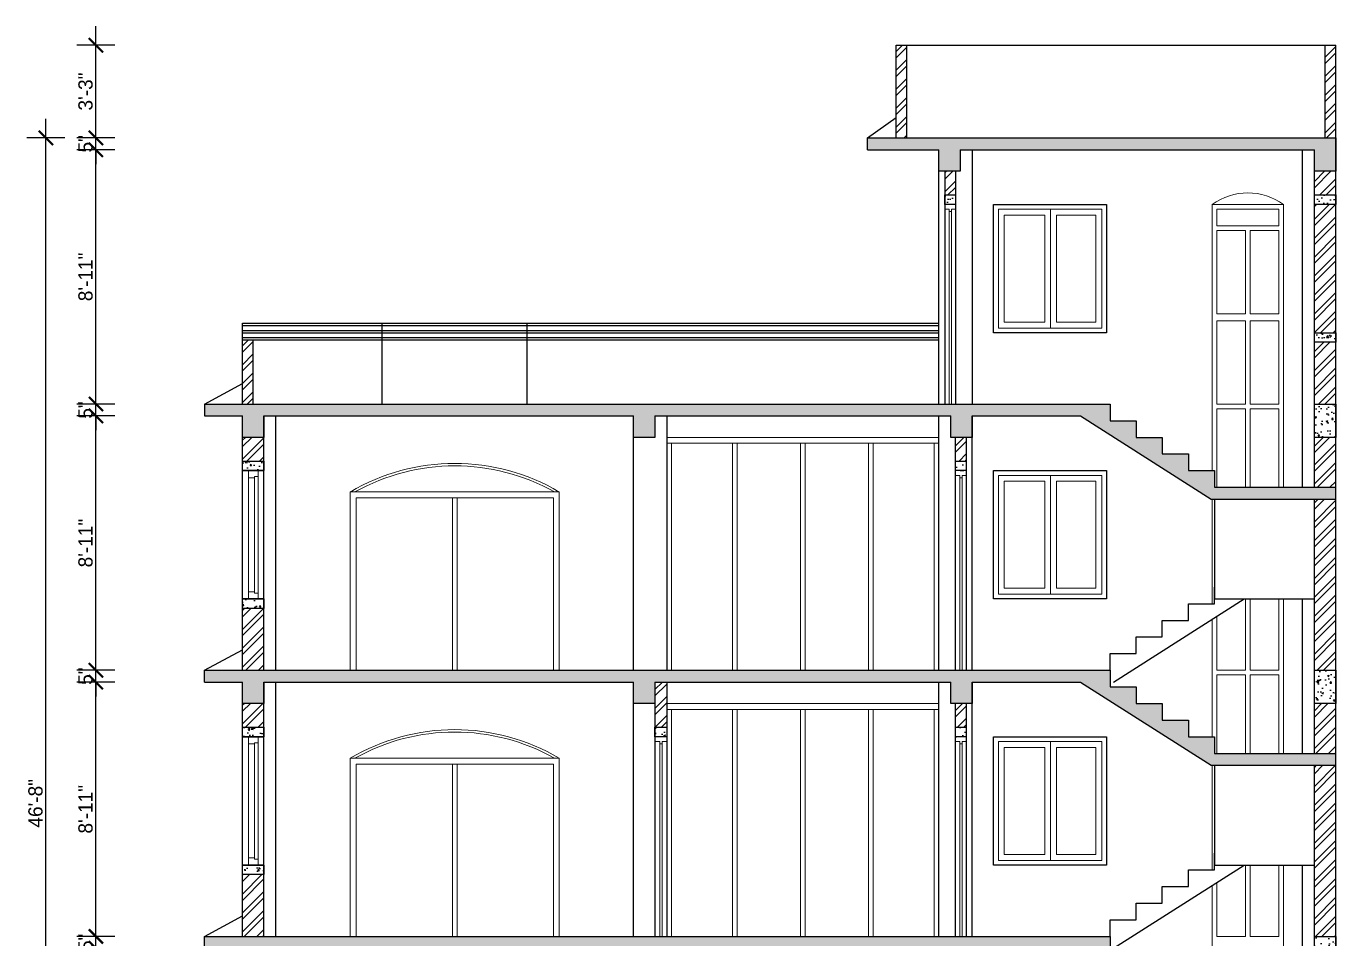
# Model space of a CAD drawing. Header units: inches. Extents: x 1397 to 20304, y -27267 to -746.
# Drawn here: x 5452 to 6003, y -23749 to -23365 of the extents above; entities that cross this region are included whole.
import ezdxf

# ---------------------------------------------------------------- set-up
doc = ezdxf.new("R2010")
doc.units = ezdxf.units.IN
doc.header["$LTSCALE"] = 17
doc.header["$MEASUREMENT"] = 0
for name, color, linetype, lineweight in [('25 BOT BAR', 12, 'Continuous', 25), ('ELEVATION', 7, 'Continuous', 25), ('furnitures', 45, 'Continuous', 9), ('OUTLINE', 1, 'Continuous', 25), ('WINDOW FRAME', 161, 'Continuous', 20), ('WINDOW FRAME PLAN', 162, 'Continuous', 18)]:
    doc.layers.add(name, color=color, linetype=linetype, lineweight=lineweight)
doc.styles.add('ARCHITECTURE', font='stylu.ttf')
doc.dimstyles.new('8 SCALE', dxfattribs={"dimscale": 0, "dimtxt": 6, "dimasz": 6, "dimexe": 8, "dimexo": 8, "dimgap": 1.25, "dimtad": 1, "dimdec": 0, "dimzin": 3, "dimdsep": 46, "dimlunit": 4, "dimtxsty": 'ARCHITECTURE', "dimblk": 'ARCHTICK', "dimcen": 8, "dimdle": 8, "dimclrd": 5, "dimclre": 5, "dimclrt": 7, "dimadec": 0, "dimazin": 0, "dimtfac": 0.75, "dimtdec": 0, "dimtix": 1, "dimtmove": 2, "dimatfit": 3, "dimldrblk": 'ARCHTICK', "dimfxl": 8, "dimfxlon": 1, "dimtolj": 1, "dimtzin": 0, "dimlwd": -1, "dimlwe": -1, "dimarcsym": 0})
pattern_1 = [(50, (-14453.672, -2544.322), (7.1726018, -0.6275213), [0.75, -8.25]), (355, (-14453.672, -2544.322), (-1.3875133, 7.5219213), [0.6, -6.6]), (100.451444, (-14453.074, -2544.374), (5.7850885, 6.8943999), [0.637402, -7.0114211]), (46.1842, (-14453.672, -2542.322), (10.6724133, -1.6551928), [1.125, -12.375]), (96.635635, (-14452.782, -2542.46), (9.3466195, 9.741186), [0.9561034, -10.5171376]), (351.184164, (-14453.672, -2542.322), (9.3466195, 9.741186), [0.9, -9.9]), (21, (-14452.672, -2542.822), (5.9690705, -4.0261889), [0.75, -8.25]), (326, (-14452.672, -2542.822), (2.4331533, 7.2515005), [0.6, -6.6]), (71.451445, (-14452.174, -2543.1576), (8.4022238, 3.2253115), [0.6374019, -7.0114211]), (37.5, (-14453.6717, -2544.322), (0.12159855, 3.32893854), [0, -6.52, 0, -6.7, 0, -6.625]), (7.5, (-14453.6717, -2544.322), (2.63069537, 3.9441171), [0, -3.82, 0, -6.37, 0, -2.525]), (327.5, (-14455.9017, -2544.322), (5.33822436, -0.22554872), [0, -2.5, 0, -7.8, 0, -10.35]), (317.5, (-14456.9017, -2544.322), (5.8318617, 1.0010498), [0, -3.25, 0, -5.18, 0, -7.35])]
pattern_2 = [(45, (-14453.672, -2544.322), (-3.9774756, 3.9774756), []), (45, (-14451.02, -2544.322), (-3.9774756, 3.9774756), [])]

# ---------------------------------------------------------------- blocks, each defined once
blk = doc.blocks.new('_ArchTick')
at = {"color": 0, "linetype": 'ByBlock', "const_width": 0.15}
blk.add_lwpolyline([(-0.5, -0.5), (0.5, 0.5)], dxfattribs=at)
blk = doc.blocks.new('*D4057')
at = {"layer": 'Defpoints', "color": 0, "transparency": 16777216}
for p in [(5481.13, -23753.43), (5526.84, -23753.43), (5526.84, -23860.43)]:
    blk.add_point(p, dxfattribs=at)
at = {"layer": 'OUTLINE', "color": 5, "transparency": 16777216}
for p, q in [((5481.13, -23868.43), (5481.13, -23745.43)), ((5489.13, -23753.43), (5473.13, -23753.43)), ((5489.13, -23860.43), (5473.13, -23860.43))]:
    blk.add_line(p, q, dxfattribs=at)
at = {"layer": 'OUTLINE', "color": 5, "transparency": 16777216, "xscale": 6, "yscale": 6, "zscale": 6}
for p, rotation in [((5481.13, -23753.43), 90), ((5481.13, -23860.43), 270)]:
    blk.add_blockref('_ArchTick', p, dxfattribs=dict(at, rotation=rotation))
at = {"layer": 'OUTLINE', "color": 7, "transparency": 16777216, "insert": (5476.78, -23806.93), "char_height": 6, "attachment_point": 5, "rotation": 90, "style": 'ARCHITECTURE'}
blk.add_mtext('\\A1;8\'-11"', dxfattribs=at)
blk = doc.blocks.new('*D4058')
at = {"layer": 'Defpoints', "color": 0, "transparency": 16777216}
for p in [(5481.13, -23748.43), (5526.84, -23748.43), (5526.84, -23753.43)]:
    blk.add_point(p, dxfattribs=at)
at = {"layer": 'OUTLINE', "color": 5, "transparency": 16777216}
for p, q in [((5481.13, -23748.43), (5481.13, -23742.43)), ((5489.13, -23748.43), (5473.13, -23748.43)), ((5481.13, -23753.43), (5481.13, -23748.43)), ((5489.13, -23753.43), (5473.13, -23753.43)), ((5481.13, -23753.43), (5481.13, -23759.43))]:
    blk.add_line(p, q, dxfattribs=at)
at = {"layer": 'OUTLINE', "color": 5, "transparency": 16777216, "xscale": 6, "yscale": 6, "zscale": 6}
for p, rotation in [((5481.13, -23748.43), 270), ((5481.13, -23753.43), 90)]:
    blk.add_blockref('_ArchTick', p, dxfattribs=dict(at, rotation=rotation))
at = {"layer": 'OUTLINE', "color": 7, "transparency": 16777216, "insert": (5476.75, -23750.93), "char_height": 6, "attachment_point": 5, "rotation": 90, "style": 'ARCHITECTURE'}
blk.add_mtext('\\A1;5"', dxfattribs=at)
blk = doc.blocks.new('*D4059')
at = {"layer": 'Defpoints', "color": 0, "transparency": 16777216}
for p in [(5481.13, -23641.43), (5526.84, -23641.43), (5526.84, -23748.43)]:
    blk.add_point(p, dxfattribs=at)
at = {"layer": 'OUTLINE', "color": 5, "transparency": 16777216}
for p, q in [((5481.13, -23756.43), (5481.13, -23633.43)), ((5489.13, -23641.43), (5473.13, -23641.43)), ((5489.13, -23748.43), (5473.13, -23748.43))]:
    blk.add_line(p, q, dxfattribs=at)
at = {"layer": 'OUTLINE', "color": 5, "transparency": 16777216, "xscale": 6, "yscale": 6, "zscale": 6}
for p, rotation in [((5481.13, -23641.43), 90), ((5481.13, -23748.43), 270)]:
    blk.add_blockref('_ArchTick', p, dxfattribs=dict(at, rotation=rotation))
at = {"layer": 'OUTLINE', "color": 7, "transparency": 16777216, "insert": (5476.78, -23694.93), "char_height": 6, "attachment_point": 5, "rotation": 90, "style": 'ARCHITECTURE'}
blk.add_mtext('\\A1;8\'-11"', dxfattribs=at)
blk = doc.blocks.new('*D4060')
at = {"layer": 'Defpoints', "color": 0, "transparency": 16777216}
for p in [(5481.13, -23636.43), (5526.84, -23636.43), (5526.84, -23641.43)]:
    blk.add_point(p, dxfattribs=at)
at = {"layer": 'OUTLINE', "color": 5, "transparency": 16777216}
for p, q in [((5481.13, -23636.43), (5481.13, -23630.43)), ((5489.13, -23636.43), (5473.13, -23636.43)), ((5481.13, -23641.43), (5481.13, -23636.43)), ((5489.13, -23641.43), (5473.13, -23641.43)), ((5481.13, -23641.43), (5481.13, -23647.43))]:
    blk.add_line(p, q, dxfattribs=at)
at = {"layer": 'OUTLINE', "color": 5, "transparency": 16777216, "xscale": 6, "yscale": 6, "zscale": 6}
for p, rotation in [((5481.13, -23636.43), 270), ((5481.13, -23641.43), 90)]:
    blk.add_blockref('_ArchTick', p, dxfattribs=dict(at, rotation=rotation))
at = {"layer": 'OUTLINE', "color": 7, "transparency": 16777216, "insert": (5476.75, -23638.93), "char_height": 6, "attachment_point": 5, "rotation": 90, "style": 'ARCHITECTURE'}
blk.add_mtext('\\A1;5"', dxfattribs=at)
blk = doc.blocks.new('*D4061')
at = {"layer": 'Defpoints', "color": 0, "transparency": 16777216}
for p in [(5481.13, -23529.43), (5526.84, -23529.43), (5526.84, -23636.43)]:
    blk.add_point(p, dxfattribs=at)
at = {"layer": 'OUTLINE', "color": 5, "transparency": 16777216}
for p, q in [((5481.13, -23644.43), (5481.13, -23521.43)), ((5489.13, -23529.43), (5473.13, -23529.43)), ((5489.13, -23636.43), (5473.13, -23636.43))]:
    blk.add_line(p, q, dxfattribs=at)
at = {"layer": 'OUTLINE', "color": 5, "transparency": 16777216, "xscale": 6, "yscale": 6, "zscale": 6}
for p, rotation in [((5481.13, -23529.43), 90), ((5481.13, -23636.43), 270)]:
    blk.add_blockref('_ArchTick', p, dxfattribs=dict(at, rotation=rotation))
at = {"layer": 'OUTLINE', "color": 7, "transparency": 16777216, "insert": (5476.78, -23582.93), "char_height": 6, "attachment_point": 5, "rotation": 90, "style": 'ARCHITECTURE'}
blk.add_mtext('\\A1;8\'-11"', dxfattribs=at)
blk = doc.blocks.new('*D4062')
at = {"layer": 'Defpoints', "color": 0, "transparency": 16777216}
for p in [(5481.13, -23524.43), (5526.84, -23524.43), (5526.84, -23529.43)]:
    blk.add_point(p, dxfattribs=at)
at = {"layer": 'OUTLINE', "color": 5, "transparency": 16777216}
for p, q in [((5481.13, -23524.43), (5481.13, -23518.43)), ((5489.13, -23524.43), (5473.13, -23524.43)), ((5489.13, -23529.43), (5473.13, -23529.43)), ((5481.13, -23529.43), (5481.13, -23524.43)), ((5481.13, -23529.43), (5481.13, -23535.43))]:
    blk.add_line(p, q, dxfattribs=at)
at = {"layer": 'OUTLINE', "color": 5, "transparency": 16777216, "xscale": 6, "yscale": 6, "zscale": 6}
for p, rotation in [((5481.13, -23524.43), 270), ((5481.13, -23529.43), 90)]:
    blk.add_blockref('_ArchTick', p, dxfattribs=dict(at, rotation=rotation))
at = {"layer": 'OUTLINE', "color": 7, "transparency": 16777216, "insert": (5476.75, -23526.93), "char_height": 6, "attachment_point": 5, "rotation": 90, "style": 'ARCHITECTURE'}
blk.add_mtext('\\A1;5"', dxfattribs=at)
blk = doc.blocks.new('*D4063')
at = {"layer": 'Defpoints', "color": 0, "transparency": 16777216}
for p in [(5481.13, -23417.43), (5805.84, -23417.43), (5526.84, -23524.43)]:
    blk.add_point(p, dxfattribs=at)
at = {"layer": 'OUTLINE', "color": 5, "transparency": 16777216}
for p, q in [((5481.13, -23532.43), (5481.13, -23409.43)), ((5489.13, -23417.43), (5473.13, -23417.43)), ((5489.13, -23524.43), (5473.13, -23524.43))]:
    blk.add_line(p, q, dxfattribs=at)
at = {"layer": 'OUTLINE', "color": 5, "transparency": 16777216, "xscale": 6, "yscale": 6, "zscale": 6}
for p, rotation in [((5481.13, -23417.43), 90), ((5481.13, -23524.43), 270)]:
    blk.add_blockref('_ArchTick', p, dxfattribs=dict(at, rotation=rotation))
at = {"layer": 'OUTLINE', "color": 7, "transparency": 16777216, "insert": (5476.78, -23470.93), "char_height": 6, "attachment_point": 5, "rotation": 90, "style": 'ARCHITECTURE'}
blk.add_mtext('\\A1;8\'-11"', dxfattribs=at)
blk = doc.blocks.new('*D4064')
at = {"layer": 'Defpoints', "color": 0, "transparency": 16777216}
for p in [(5481.13, -23412.43), (5805.84, -23412.43), (5805.84, -23417.43)]:
    blk.add_point(p, dxfattribs=at)
at = {"layer": 'OUTLINE', "color": 5, "transparency": 16777216}
for p, q in [((5481.13, -23412.43), (5481.13, -23406.43)), ((5489.13, -23412.43), (5473.13, -23412.43)), ((5481.13, -23417.43), (5481.13, -23412.43)), ((5489.13, -23417.43), (5473.13, -23417.43)), ((5481.13, -23417.43), (5481.13, -23423.43))]:
    blk.add_line(p, q, dxfattribs=at)
at = {"layer": 'OUTLINE', "color": 5, "transparency": 16777216, "xscale": 6, "yscale": 6, "zscale": 6}
for p, rotation in [((5481.13, -23412.43), 270), ((5481.13, -23417.43), 90)]:
    blk.add_blockref('_ArchTick', p, dxfattribs=dict(at, rotation=rotation))
at = {"layer": 'OUTLINE', "color": 7, "transparency": 16777216, "insert": (5476.75, -23414.93), "char_height": 6, "attachment_point": 5, "rotation": 90, "style": 'ARCHITECTURE'}
blk.add_mtext('\\A1;5"', dxfattribs=at)
blk = doc.blocks.new('*D4065')
at = {"layer": 'Defpoints', "color": 0, "transparency": 16777216}
for p in [(5481.13, -23373.43), (5817.84, -23373.43), (5805.84, -23412.43)]:
    blk.add_point(p, dxfattribs=at)
at = {"layer": 'OUTLINE', "color": 5, "transparency": 16777216}
for p, q in [((5481.13, -23420.43), (5481.13, -23365.43)), ((5489.13, -23373.43), (5473.13, -23373.43)), ((5489.13, -23412.43), (5473.13, -23412.43))]:
    blk.add_line(p, q, dxfattribs=at)
at = {"layer": 'OUTLINE', "color": 5, "transparency": 16777216, "xscale": 6, "yscale": 6, "zscale": 6}
for p, rotation in [((5481.13, -23373.43), 90), ((5481.13, -23412.43), 270)]:
    blk.add_blockref('_ArchTick', p, dxfattribs=dict(at, rotation=rotation))
at = {"layer": 'OUTLINE', "color": 7, "transparency": 16777216, "insert": (5476.78, -23392.93), "char_height": 6, "attachment_point": 5, "rotation": 90, "style": 'ARCHITECTURE'}
blk.add_mtext('\\A1;3\'-3"', dxfattribs=at)
blk = doc.blocks.new('*D4066')
at = {"layer": 'Defpoints', "color": 0, "transparency": 16777216}
for p in [(5460.11, -23412.43), (5805.84, -23412.43), (5542.84, -23972.43)]:
    blk.add_point(p, dxfattribs=at)
at = {"layer": 'OUTLINE', "color": 5, "transparency": 16777216}
for p, q in [((5460.11, -23980.43), (5460.11, -23404.43)), ((5468.11, -23412.43), (5452.11, -23412.43)), ((5468.11, -23972.43), (5452.11, -23972.43))]:
    blk.add_line(p, q, dxfattribs=at)
at = {"layer": 'OUTLINE', "color": 5, "transparency": 16777216, "xscale": 6, "yscale": 6, "zscale": 6}
for p, rotation in [((5460.11, -23412.43), 90), ((5460.11, -23972.43), 270)]:
    blk.add_blockref('_ArchTick', p, dxfattribs=dict(at, rotation=rotation))
at = {"layer": 'OUTLINE', "color": 7, "transparency": 16777216, "insert": (5455.73, -23692.43), "char_height": 6, "attachment_point": 5, "rotation": 90, "style": 'ARCHITECTURE'}
blk.add_mtext('\\A1;46\'-8"', dxfattribs=at)

msp = doc.modelspace()

# ---------------------------------------------------------------- hatches: boundary and pattern name
at = {"layer": 'OUTLINE'}
h = msp.add_hatch(dxfattribs=at)
h.set_pattern_fill('ANSI32', color=8, scale=15)
h.set_pattern_definition(pattern_2)
h.paths.add_polyline_path([(5822.34, -23373.43), (5817.84, -23373.43), (5817.84, -23412.43), (5822.34, -23412.43)])
h = msp.add_hatch(dxfattribs=at)
h.set_pattern_fill('ANSI32', color=8, scale=15)
h.set_pattern_definition(pattern_2)
h.paths.add_polyline_path([(6002.84, -23373.43), (5998.34, -23373.43), (5998.34, -23412.43), (6002.84, -23412.43)])
at = {"layer": 'OUTLINE', "true_color": 0xf7abae}
h = msp.add_hatch(dxfattribs=at)
h.set_pattern_fill('AR-CONC', color=241)
h.set_pattern_definition(pattern_1)
h.paths.add_polyline_path([(6002.84, -23412.43), (5993.84, -23412.43), (5805.84, -23412.43), (5805.84, -23417.43), (5835.84, -23417.43), (5835.84, -23426.43), (5844.84, -23426.43), (5844.84, -23417.43), (5993.84, -23417.43), (5993.84, -23426.43), (6002.84, -23426.43)])
at = {"layer": 'OUTLINE'}
h = msp.add_hatch(dxfattribs=at)
h.set_pattern_fill('ANSI32', color=8, scale=15)
h.set_pattern_definition(pattern_2)
h.paths.add_polyline_path([(5842.84, -23426.43), (5838.34, -23426.43), (5838.34, -23436.43), (5842.84, -23436.43)])
h = msp.add_hatch(dxfattribs=at)
h.set_pattern_fill('ANSI32', color=8, scale=15)
h.set_pattern_definition(pattern_2)
h.paths.add_polyline_path([(6002.84, -23498.43), (5993.84, -23498.43), (5993.84, -23524.43), (6002.84, -23524.43)])
h.paths.add_polyline_path([(6002.84, -23440.43), (5993.84, -23440.43), (5993.84, -23494.43), (6002.84, -23494.43)])
h.paths.add_polyline_path([(6002.84, -23426.43), (5993.84, -23426.43), (5993.84, -23436.43), (6002.84, -23436.43)])
at = {"layer": 'OUTLINE', "true_color": 0xf7abae}
h = msp.add_hatch(dxfattribs=at)
h.set_pattern_fill('AR-CONC', color=241)
h.set_pattern_definition(pattern_1)
h.paths.add_polyline_path([(5842.84, -23436.43), (5838.34, -23436.43), (5838.34, -23440.43), (5842.84, -23440.43)])
h = msp.add_hatch(dxfattribs=at)
h.set_pattern_fill('AR-CONC', color=241)
h.set_pattern_definition(pattern_1)
h.paths.add_polyline_path([(6002.84, -23436.43), (5993.84, -23436.43), (5993.84, -23440.43), (6002.84, -23440.43)])
h = msp.add_hatch(dxfattribs=at)
h.set_pattern_fill('AR-CONC', color=241)
h.set_pattern_definition(pattern_1)
h.paths.add_polyline_path([(6002.84, -23494.43), (5993.84, -23494.43), (5993.84, -23498.43), (6002.84, -23498.43)])
at = {"layer": 'OUTLINE'}
h = msp.add_hatch(dxfattribs=at)
h.set_pattern_fill('ANSI32', color=8, scale=15)
h.set_pattern_definition(pattern_2)
h.paths.add_polyline_path([(5547.34, -23497.43), (5542.84, -23497.43), (5542.84, -23524.43), (5547.34, -23524.43)])
at = {"layer": 'OUTLINE', "true_color": 0xf7abae}
h = msp.add_hatch(dxfattribs=at)
h.set_pattern_fill('AR-CONC', color=241)
h.set_pattern_definition(pattern_1)
h.paths.add_polyline_path([(5716.35, -23529.43), (5840.84, -23529.43), (5840.84, -23538.43), (5849.84, -23538.43), (5849.84, -23529.43), (5895.38, -23529.43), (5950.38, -23564.43), (6002.84, -23564.43), (6002.84, -23559.43), (5951.84, -23559.43), (5951.84, -23552.43), (5940.84, -23552.43), (5940.84, -23545.43), (5929.84, -23545.43), (5929.84, -23538.43), (5918.84, -23538.43), (5918.84, -23531.43), (5907.84, -23531.43), (5907.84, -23524.43), (5526.84, -23524.43), (5526.84, -23529.43), (5542.84, -23529.43), (5542.84, -23538.43), (5551.84, -23538.43), (5551.84, -23529.43), (5707.35, -23529.43), (5707.35, -23538.43), (5716.35, -23538.43)])
h = msp.add_hatch(dxfattribs=at)
h.set_pattern_fill('AR-CONC', color=241)
h.set_pattern_definition(pattern_1)
h.paths.add_polyline_path([(5993.84, -23538.43), (6002.84, -23538.43), (6002.84, -23524.43), (5993.84, -23524.43)])
at = {"layer": 'OUTLINE'}
h = msp.add_hatch(dxfattribs=at)
h.set_pattern_fill('ANSI32', color=8, scale=15)
h.set_pattern_definition(pattern_2)
h.paths.add_polyline_path([(5551.84, -23538.43), (5542.84, -23538.43), (5542.84, -23548.43), (5551.84, -23548.43)])
h.paths.add_polyline_path([(5551.84, -23610.43), (5542.84, -23610.43), (5542.84, -23636.43), (5551.84, -23636.43)])
h = msp.add_hatch(dxfattribs=at)
h.set_pattern_fill('ANSI32', color=8, scale=15)
h.set_pattern_definition(pattern_2)
h.paths.add_polyline_path([(5847.34, -23538.43), (5842.84, -23538.43), (5842.84, -23548.43), (5847.34, -23548.43)])
h = msp.add_hatch(dxfattribs=at)
h.set_pattern_fill('ANSI32', color=8, scale=15)
h.set_pattern_definition(pattern_2)
h.paths.add_polyline_path([(6002.84, -23564.43), (5993.84, -23564.43), (5993.84, -23636.43), (6002.84, -23636.43)])
h.paths.add_polyline_path([(6002.84, -23538.43), (5993.84, -23538.43), (5993.84, -23559.43), (6002.84, -23559.43)])
at = {"layer": 'OUTLINE', "true_color": 0xf7abae}
h = msp.add_hatch(dxfattribs=at)
h.set_pattern_fill('AR-CONC', color=241)
h.set_pattern_definition(pattern_1)
h.paths.add_polyline_path([(5551.84, -23548.43), (5542.84, -23548.43), (5542.84, -23552.43), (5551.84, -23552.43)])
h = msp.add_hatch(dxfattribs=at)
h.set_pattern_fill('AR-CONC', color=241)
h.set_pattern_definition(pattern_1)
h.paths.add_polyline_path([(5847.34, -23548.43), (5842.84, -23548.43), (5842.84, -23552.43), (5847.34, -23552.43)])
h = msp.add_hatch(dxfattribs=at)
h.set_pattern_fill('AR-CONC', color=241)
h.set_pattern_definition(pattern_1)
h.paths.add_polyline_path([(5551.84, -23606.43), (5542.84, -23606.43), (5542.84, -23610.43), (5551.84, -23610.43)])
h = msp.add_hatch(dxfattribs=at)
h.set_pattern_fill('AR-CONC', color=241)
h.set_pattern_definition(pattern_1)
h.paths.add_polyline_path([(5551.84, -23641.43), (5707.35, -23641.43), (5707.35, -23650.43), (5716.35, -23650.43), (5716.35, -23641.43), (5840.84, -23641.43), (5840.84, -23650.43), (5849.84, -23650.43), (5849.84, -23641.43), (5895.38, -23641.43), (5950.38, -23676.43), (6002.84, -23676.43), (6002.84, -23671.43), (5951.84, -23671.43), (5951.84, -23664.43), (5940.84, -23664.43), (5940.84, -23657.43), (5929.84, -23657.43), (5929.84, -23650.43), (5918.84, -23650.43), (5918.84, -23643.43), (5907.84, -23643.43), (5907.84, -23636.43), (5526.84, -23636.43), (5526.84, -23641.43), (5542.84, -23641.43), (5542.84, -23650.43), (5551.84, -23650.43)])
h = msp.add_hatch(dxfattribs=at)
h.set_pattern_fill('AR-CONC', color=241)
h.set_pattern_definition(pattern_1)
h.paths.add_polyline_path([(5993.84, -23650.43), (6002.84, -23650.43), (6002.84, -23636.43), (5993.84, -23636.43)])
at = {"layer": 'OUTLINE'}
h = msp.add_hatch(dxfattribs=at)
h.set_pattern_fill('ANSI32', color=8, scale=15)
h.set_pattern_definition(pattern_2)
h.paths.add_polyline_path([(5721.35, -23641.43), (5716.35, -23641.43), (5716.35, -23650.43), (5716.35, -23660.43), (5721.35, -23660.43)])
h = msp.add_hatch(dxfattribs=at)
h.set_pattern_fill('ANSI32', color=8, scale=15)
h.set_pattern_definition(pattern_2)
h.paths.add_polyline_path([(5551.84, -23650.43), (5542.84, -23650.43), (5542.84, -23660.43), (5551.84, -23660.43)])
h.paths.add_polyline_path([(5551.84, -23722.43), (5542.84, -23722.43), (5542.84, -23748.43), (5551.84, -23748.43)])
h = msp.add_hatch(dxfattribs=at)
h.set_pattern_fill('ANSI32', color=8, scale=15)
h.set_pattern_definition(pattern_2)
h.paths.add_polyline_path([(5847.34, -23650.43), (5842.84, -23650.43), (5842.84, -23660.43), (5847.34, -23660.43)])
h = msp.add_hatch(dxfattribs=at)
h.set_pattern_fill('ANSI32', color=8, scale=15)
h.set_pattern_definition(pattern_2)
h.paths.add_polyline_path([(6002.84, -23676.43), (5993.84, -23676.43), (5993.84, -23748.43), (6002.84, -23748.43)])
h.paths.add_polyline_path([(6002.84, -23650.43), (5993.84, -23650.43), (5993.84, -23671.43), (6002.84, -23671.43)])
at = {"layer": 'OUTLINE', "true_color": 0xf7abae}
h = msp.add_hatch(dxfattribs=at)
h.set_pattern_fill('AR-CONC', color=241)
h.set_pattern_definition(pattern_1)
h.paths.add_polyline_path([(5551.84, -23660.43), (5542.84, -23660.43), (5542.84, -23664.43), (5551.84, -23664.43)])
h = msp.add_hatch(dxfattribs=at)
h.set_pattern_fill('AR-CONC', color=241)
h.set_pattern_definition(pattern_1)
h.paths.add_polyline_path([(5721.35, -23660.43), (5716.35, -23660.43), (5716.35, -23664.43), (5721.35, -23664.43)])
h = msp.add_hatch(dxfattribs=at)
h.set_pattern_fill('AR-CONC', color=241)
h.set_pattern_definition(pattern_1)
h.paths.add_polyline_path([(5847.34, -23660.43), (5842.84, -23660.43), (5842.84, -23664.43), (5847.34, -23664.43)])
h = msp.add_hatch(dxfattribs=at)
h.set_pattern_fill('AR-CONC', color=241)
h.set_pattern_definition(pattern_1)
h.paths.add_polyline_path([(5551.84, -23722.43), (5551.84, -23718.43), (5542.84, -23718.43), (5542.84, -23722.43)])
h = msp.add_hatch(dxfattribs=at)
h.set_pattern_fill('AR-CONC', color=241)
h.set_pattern_definition(pattern_1)
h.paths.add_polyline_path([(5716.35, -23753.43), (5840.84, -23753.43), (5840.84, -23762.43), (5849.84, -23762.43), (5849.84, -23753.43), (5895.38, -23753.43), (5950.38, -23788.43), (6002.84, -23788.43), (6002.84, -23783.43), (5951.84, -23783.43), (5951.84, -23776.43), (5940.84, -23776.43), (5940.84, -23769.43), (5929.84, -23769.43), (5929.84, -23762.43), (5918.84, -23762.43), (5918.84, -23755.43), (5907.84, -23755.43), (5907.84, -23748.43), (5526.84, -23748.43), (5526.84, -23753.43), (5542.84, -23753.43), (5542.84, -23762.43), (5551.84, -23762.43), (5551.84, -23753.43), (5707.35, -23753.43), (5707.35, -23762.43), (5716.35, -23762.43)])
h = msp.add_hatch(dxfattribs=at)
h.set_pattern_fill('AR-CONC', color=241)
h.set_pattern_definition(pattern_1)
h.paths.add_polyline_path([(6002.84, -23748.43), (5993.84, -23748.43), (5993.84, -23762.43), (6002.84, -23762.43)])

# ---------------------------------------------------------------- linework, layer by layer
at = {"layer": '25 BOT BAR'}
for p, q in [((5817.84, -23373.43), (6002.84, -23373.43)), ((5817.84, -23412.43), (5817.84, -23373.43)), ((5822.34, -23412.43), (5822.34, -23373.43)), ((5998.34, -23412.43), (5998.34, -23373.43)), ((6002.84, -23412.43), (6002.84, -23373.43)), ((5805.84, -23412.43), (5817.84, -23403.81)), ((5805.84, -23412.43), (6002.84, -23412.43)), ((5805.84, -23417.43), (5805.84, -23412.43)), ((6002.84, -23524.43), (6002.84, -23412.43)), ((5805.84, -23417.43), (5835.84, -23417.43)), ((5835.84, -23524.43), (5835.84, -23417.43)), ((5844.84, -23417.43), (5993.84, -23417.43)), ((5849.84, -23417.43), (5849.84, -23524.43)), ((5988.84, -23559.43), (5988.84, -23417.43)), ((5993.84, -23559.43), (5993.84, -23417.43)), ((5838.34, -23426.43), (5838.34, -23524.43)), ((5842.84, -23426.43), (5842.84, -23524.43)), ((5542.84, -23490.43), (5835.84, -23490.43)), ((5542.84, -23524.43), (5542.84, -23490.43)), ((5601.6, -23524.43), (5601.6, -23490.43)), ((5662.6, -23524.43), (5662.6, -23490.43)), ((5542.84, -23491.43), (5835.84, -23491.43)), ((5542.84, -23493.43), (5835.84, -23493.43)), ((5542.84, -23494.43), (5835.84, -23494.43)), ((5542.84, -23496.43), (5835.84, -23496.43)), ((5542.84, -23497.43), (5835.84, -23497.43)), ((5547.34, -23524.43), (5547.34, -23497.43)), ((5526.84, -23524.43), (5542.84, -23515.81)), ((5526.84, -23524.43), (5907.84, -23524.43)), ((5526.84, -23524.43), (5526.84, -23529.43)), ((5526.84, -23529.43), (5542.84, -23529.43)), ((5542.84, -23636.43), (5542.84, -23529.43)), ((5551.84, -23529.43), (5707.35, -23529.43)), ((5551.84, -23636.43), (5551.84, -23529.43)), ((5556.84, -23636.43), (5556.84, -23529.43)), ((5707.35, -23636.43), (5707.35, -23529.43)), ((5716.35, -23529.43), (5840.84, -23529.43)), ((5721.35, -23529.43), (5721.35, -23636.43)), ((5835.84, -23636.43), (5835.84, -23529.43)), ((5849.84, -23529.43), (5895.38, -23529.43)), ((5849.84, -23636.43), (5849.84, -23529.43)), ((5895.38, -23529.43), (5950.38, -23564.43)), ((5907.84, -23524.43), (5907.84, -23531.43)), ((6002.84, -23636.43), (6002.84, -23524.43)), ((5907.84, -23531.43), (5918.84, -23531.43)), ((5918.84, -23531.43), (5918.84, -23538.43)), ((5842.84, -23636.43), (5842.84, -23538.43)), ((5847.34, -23538.43), (5847.34, -23636.43)), ((5918.84, -23538.43), (5929.84, -23538.43)), ((5929.84, -23538.43), (5929.84, -23545.43)), ((5929.84, -23545.43), (5940.84, -23545.43)), ((5940.84, -23545.43), (5940.84, -23552.43)), ((5542.84, -23552.43), (5551.84, -23552.43)), ((5940.84, -23552.43), (5951.84, -23552.43)), ((5951.84, -23552.43), (5951.84, -23559.43)), ((5951.84, -23559.43), (6002.84, -23559.43)), ((5950.38, -23564.43), (6002.84, -23564.43)), ((5951.84, -23564.43), (5951.84, -23606.43)), ((5993.84, -23636.43), (5993.84, -23564.43)), ((5551.84, -23606.43), (5542.84, -23606.43)), ((5909.29, -23641.43), (5964.29, -23606.43)), ((5951.84, -23608.43), (5951.84, -23601.43)), ((5951.84, -23606.43), (5993.84, -23606.43)), ((5988.84, -23671.43), (5988.84, -23606.43)), ((5940.84, -23615.43), (5940.84, -23608.43)), ((5940.84, -23608.43), (5951.84, -23608.43)), ((5929.84, -23622.43), (5929.84, -23615.43)), ((5929.84, -23615.43), (5940.84, -23615.43)), ((5918.84, -23629.43), (5918.84, -23622.43)), ((5918.84, -23622.43), (5929.84, -23622.43)), ((5526.84, -23636.43), (5542.84, -23627.81)), ((5526.84, -23636.43), (5542.84, -23627.81)), ((5907.84, -23636.43), (5907.84, -23629.43)), ((5907.84, -23629.43), (5918.84, -23629.43)), ((5526.84, -23636.43), (5907.84, -23636.43)), ((5526.84, -23641.43), (5526.84, -23636.43)), ((5907.84, -23636.43), (5907.84, -23643.43)), ((6002.84, -23748.43), (6002.84, -23636.43)), ((5526.84, -23641.43), (5542.84, -23641.43)), ((5542.84, -23748.43), (5542.84, -23641.43)), ((5551.84, -23641.43), (5707.35, -23641.43)), ((5551.84, -23748.43), (5551.84, -23641.43)), ((5556.84, -23748.43), (5556.84, -23641.43)), ((5707.35, -23748.43), (5707.35, -23641.43)), ((5716.35, -23641.43), (5840.84, -23641.43)), ((5716.35, -23641.43), (5716.35, -23748.43)), ((5721.35, -23641.43), (5721.35, -23748.43)), ((5835.84, -23748.43), (5835.84, -23641.43)), ((5849.84, -23641.43), (5895.38, -23641.43)), ((5849.84, -23748.43), (5849.84, -23641.43)), ((5895.38, -23641.43), (5950.38, -23676.43)), ((5907.84, -23643.43), (5918.84, -23643.43)), ((5918.84, -23643.43), (5918.84, -23650.43)), ((5993.84, -23671.43), (5993.84, -23641.43)), ((5842.84, -23748.43), (5842.84, -23650.43)), ((5847.34, -23650.43), (5847.34, -23748.43)), ((5918.84, -23650.43), (5929.84, -23650.43)), ((5929.84, -23650.43), (5929.84, -23657.43)), ((5929.84, -23657.43), (5940.84, -23657.43)), ((5940.84, -23657.43), (5940.84, -23664.43)), ((5542.84, -23664.43), (5551.84, -23664.43)), ((5940.84, -23664.43), (5951.84, -23664.43)), ((5951.84, -23664.43), (5951.84, -23671.43)), ((5951.84, -23671.43), (6002.84, -23671.43)), ((5950.38, -23676.43), (6002.84, -23676.43)), ((5951.84, -23676.43), (5951.84, -23718.43)), ((5993.84, -23748.43), (5993.84, -23676.43)), ((5951.84, -23720.43), (5951.84, -23713.43)), ((5551.84, -23718.43), (5542.84, -23718.43)), ((5909.29, -23753.43), (5964.29, -23718.43)), ((5940.84, -23727.43), (5940.84, -23720.43)), ((5940.84, -23720.43), (5951.84, -23720.43)), ((5951.84, -23718.43), (5993.84, -23718.43)), ((5988.84, -23783.43), (5988.84, -23718.43)), ((5929.84, -23734.43), (5929.84, -23727.43)), ((5929.84, -23727.43), (5940.84, -23727.43)), ((5918.84, -23741.43), (5918.84, -23734.43)), ((5918.84, -23734.43), (5929.84, -23734.43)), ((5526.84, -23748.43), (5542.84, -23739.81)), ((5907.84, -23748.43), (5907.84, -23741.43)), ((5907.84, -23741.43), (5918.84, -23741.43)), ((5526.84, -23748.43), (5907.84, -23748.43)), ((5526.84, -23753.43), (5526.84, -23748.43)), ((5907.84, -23748.43), (5907.84, -23755.43)), ((6002.84, -23860.43), (6002.84, -23748.43))]:
    msp.add_line(p, q, dxfattribs=at)
for points in [[(5993.84, -23412.43), (6002.84, -23412.43), (6002.84, -23426.43), (5993.84, -23426.43), (5993.84, -23417.43)], [(5844.84, -23417.43), (5844.84, -23426.43), (5835.84, -23426.43), (5835.84, -23417.43)], [(5551.84, -23529.43), (5551.84, -23538.43), (5542.84, -23538.43), (5542.84, -23529.43)], [(5716.35, -23529.43), (5716.35, -23538.43), (5707.35, -23538.43), (5707.35, -23529.43)], [(5849.84, -23529.43), (5849.84, -23538.43), (5840.84, -23538.43), (5840.84, -23529.43)], [(5551.84, -23641.43), (5551.84, -23650.43), (5542.84, -23650.43), (5542.84, -23641.43)], [(5716.35, -23641.43), (5716.35, -23650.43), (5707.35, -23650.43), (5707.35, -23641.43)], [(5849.84, -23641.43), (5849.84, -23650.43), (5840.84, -23650.43), (5840.84, -23641.43)]]:
    msp.add_lwpolyline(points, dxfattribs=at)
for points in [[(5838.34, -23436.43), (5842.84, -23436.43), (5842.84, -23440.43), (5838.34, -23440.43)], [(5993.84, -23436.43), (6002.84, -23436.43), (6002.84, -23440.43), (5993.84, -23440.43)], [(5993.84, -23494.43), (6002.84, -23494.43), (6002.84, -23498.43), (5993.84, -23498.43)], [(5993.84, -23524.43), (6002.84, -23524.43), (6002.84, -23538.43), (5993.84, -23538.43)], [(5542.84, -23548.43), (5551.84, -23548.43), (5551.84, -23552.43), (5542.84, -23552.43)], [(5842.84, -23548.43), (5847.34, -23548.43), (5847.34, -23552.43), (5842.84, -23552.43)], [(5542.84, -23606.43), (5551.84, -23606.43), (5551.84, -23610.43), (5542.84, -23610.43)], [(5993.84, -23636.43), (6002.84, -23636.43), (6002.84, -23650.43), (5993.84, -23650.43)], [(5542.84, -23660.43), (5551.84, -23660.43), (5551.84, -23664.43), (5542.84, -23664.43)], [(5716.35, -23660.43), (5721.35, -23660.43), (5721.35, -23664.43), (5716.35, -23664.43)], [(5842.84, -23660.43), (5847.34, -23660.43), (5847.34, -23664.43), (5842.84, -23664.43)], [(5542.84, -23718.43), (5551.84, -23718.43), (5551.84, -23722.43), (5542.84, -23722.43)], [(5993.84, -23748.43), (6002.84, -23748.43), (6002.84, -23762.43), (5993.84, -23762.43)]]:
    msp.add_lwpolyline(points, close=True, dxfattribs=at)
at = {"layer": 'ELEVATION', "linetype": 'Continuous'}
for points in [[(5858.84, -23440.43), (5906.35, -23440.43), (5906.35, -23494.43), (5858.84, -23494.43), (5858.84, -23440.43)], [(5858.84, -23552.43), (5906.35, -23552.43), (5906.35, -23606.43), (5858.84, -23606.43), (5858.84, -23552.43)], [(5858.84, -23664.43), (5906.35, -23664.43), (5906.35, -23718.43), (5858.84, -23718.43), (5858.84, -23664.43)]]:
    msp.add_lwpolyline(points, dxfattribs=at)
at = {"layer": 'furnitures'}
for p, q in [((5838.34, -23440.43), (5842.84, -23440.43)), ((5838.34, -23440.43), (5838.34, -23442.43)), ((5842.84, -23440.43), (5842.84, -23442.43)), ((5840.09, -23442.43), (5838.34, -23442.43)), ((5840.09, -23524.43), (5840.09, -23442.43)), ((5840.09, -23443.43), (5841.09, -23443.43)), ((5841.09, -23524.43), (5841.09, -23442.43)), ((5841.09, -23442.43), (5842.84, -23442.43)), ((5842.84, -23552.43), (5847.34, -23552.43)), ((5842.84, -23552.43), (5842.84, -23554.43)), ((5844.59, -23554.43), (5842.84, -23554.43)), ((5844.59, -23636.43), (5844.59, -23554.43)), ((5844.59, -23555.43), (5845.59, -23555.43)), ((5845.59, -23636.43), (5845.59, -23554.43)), ((5845.59, -23554.43), (5847.34, -23554.43)), ((5847.34, -23552.43), (5847.34, -23554.43)), ((5716.35, -23664.43), (5721.35, -23664.43)), ((5716.35, -23664.43), (5716.35, -23666.43)), ((5718.35, -23666.43), (5716.35, -23666.43)), ((5718.35, -23748.43), (5718.35, -23666.43)), ((5719.35, -23748.43), (5719.35, -23666.43)), ((5719.35, -23666.43), (5721.35, -23666.43)), ((5721.35, -23664.43), (5721.35, -23666.43)), ((5842.84, -23664.43), (5847.34, -23664.43)), ((5842.84, -23664.43), (5842.84, -23666.43)), ((5844.59, -23666.43), (5842.84, -23666.43)), ((5844.59, -23748.43), (5844.59, -23666.43)), ((5845.59, -23748.43), (5845.59, -23666.43)), ((5845.59, -23666.43), (5847.34, -23666.43)), ((5847.34, -23664.43), (5847.34, -23666.43)), ((5718.35, -23667.43), (5719.35, -23667.43)), ((5844.59, -23667.43), (5845.59, -23667.43))]:
    msp.add_line(p, q, dxfattribs=at)
at = {"layer": 'WINDOW FRAME'}
for p, q in [((5950.84, -23552.43), (5950.84, -23440.43)), ((5950.84, -23440.43), (5980.84, -23440.43)), ((5980.84, -23559.43), (5980.84, -23440.43)), ((5882.84, -23442.43), (5882.84, -23492.43)), ((5882.84, -23492.43), (5882.84, -23442.43)), ((5952.84, -23449.43), (5952.84, -23442.43)), ((5952.84, -23442.43), (5978.84, -23442.43)), ((5978.84, -23449.43), (5978.84, -23442.43)), ((5978.84, -23449.43), (5952.84, -23449.43)), ((5952.84, -23486.43), (5952.84, -23451.43)), ((5964.84, -23451.43), (5952.84, -23451.43)), ((5964.84, -23451.43), (5964.84, -23486.43)), ((5978.84, -23451.43), (5966.84, -23451.43)), ((5966.84, -23451.43), (5966.84, -23486.43)), ((5978.84, -23486.43), (5978.84, -23451.43)), ((5964.84, -23486.43), (5952.84, -23486.43)), ((5952.84, -23524.43), (5952.84, -23489.43)), ((5964.84, -23489.43), (5952.84, -23489.43)), ((5964.84, -23489.43), (5964.84, -23524.43)), ((5978.84, -23486.43), (5966.84, -23486.43)), ((5978.84, -23489.43), (5966.84, -23489.43)), ((5966.84, -23489.43), (5966.84, -23524.43)), ((5978.84, -23524.43), (5978.84, -23489.43)), ((5964.84, -23524.43), (5952.84, -23524.43)), ((5964.84, -23526.43), (5952.84, -23526.43)), ((5964.84, -23526.43), (5952.84, -23526.43)), ((5952.84, -23559.43), (5952.84, -23526.43)), ((5964.84, -23526.43), (5964.84, -23559.43)), ((5978.84, -23524.43), (5966.84, -23524.43)), ((5978.84, -23526.43), (5966.84, -23526.43)), ((5978.84, -23526.43), (5966.84, -23526.43)), ((5966.84, -23526.43), (5966.84, -23559.43)), ((5978.84, -23559.43), (5978.84, -23526.43)), ((5721.35, -23538.43), (5835.84, -23538.43)), ((5721.35, -23540.93), (5750.98, -23540.93)), ((5723.35, -23540.93), (5723.35, -23636.43)), ((5748.98, -23540.93), (5748.98, -23636.43)), ((5750.98, -23540.93), (5779.6, -23540.93)), ((5750.98, -23540.93), (5750.98, -23636.43)), ((5777.6, -23540.93), (5777.6, -23636.43)), ((5779.6, -23540.93), (5808.22, -23540.93)), ((5779.6, -23540.93), (5779.6, -23636.43)), ((5806.22, -23540.93), (5806.22, -23636.43)), ((5808.22, -23540.93), (5835.84, -23540.93)), ((5808.22, -23540.93), (5808.22, -23636.43)), ((5833.84, -23636.43), (5833.84, -23540.93)), ((5882.84, -23554.43), (5882.84, -23604.43)), ((5882.84, -23604.43), (5882.84, -23554.43)), ((5588.1, -23561.43), (5676.1, -23561.43)), ((5588.1, -23561.43), (5588.1, -23636.43)), ((5676.1, -23636.43), (5676.1, -23561.43)), ((5590.6, -23563.93), (5673.6, -23563.93)), ((5590.6, -23563.93), (5590.6, -23636.43)), ((5631.1, -23563.93), (5631.1, -23636.43)), ((5633.1, -23563.93), (5633.1, -23636.43)), ((5673.6, -23636.43), (5673.6, -23563.93)), ((5950.84, -23608.43), (5950.84, -23564.43)), ((5964.84, -23606.43), (5964.84, -23636.43)), ((5966.84, -23606.43), (5966.84, -23636.43)), ((5978.84, -23636.43), (5978.84, -23606.43)), ((5980.84, -23671.43), (5980.84, -23606.43)), ((5950.84, -23664.43), (5950.84, -23615)), ((5952.84, -23636.43), (5952.84, -23613.72)), ((5964.84, -23636.43), (5952.84, -23636.43)), ((5952.84, -23671.43), (5952.84, -23638.43)), ((5964.84, -23638.43), (5952.84, -23638.43)), ((5952.84, -23671.43), (5952.84, -23638.43)), ((5964.84, -23638.43), (5952.84, -23638.43)), ((5964.84, -23638.43), (5964.84, -23671.43)), ((5978.84, -23636.43), (5966.84, -23636.43)), ((5978.84, -23638.43), (5966.84, -23638.43)), ((5978.84, -23638.43), (5966.84, -23638.43)), ((5966.84, -23638.43), (5966.84, -23671.43)), ((5978.84, -23671.43), (5978.84, -23638.43)), ((5978.84, -23671.43), (5978.84, -23638.43)), ((5721.35, -23650.43), (5835.84, -23650.43)), ((5721.35, -23652.93), (5750.98, -23652.93)), ((5723.35, -23652.93), (5723.35, -23748.43)), ((5748.98, -23652.93), (5748.98, -23748.43)), ((5750.98, -23652.93), (5779.6, -23652.93)), ((5750.98, -23652.93), (5750.98, -23748.43)), ((5777.6, -23652.93), (5777.6, -23748.43)), ((5779.6, -23652.93), (5808.22, -23652.93)), ((5779.6, -23652.93), (5779.6, -23748.43)), ((5806.22, -23652.93), (5806.22, -23748.43)), ((5808.22, -23652.93), (5835.84, -23652.93)), ((5808.22, -23652.93), (5808.22, -23748.43)), ((5833.84, -23748.43), (5833.84, -23652.93)), ((5882.84, -23666.43), (5882.84, -23716.43)), ((5882.84, -23716.43), (5882.84, -23666.43)), ((5588.1, -23673.43), (5676.1, -23673.43)), ((5588.1, -23673.43), (5588.1, -23748.43)), ((5590.6, -23675.93), (5673.6, -23675.93)), ((5590.6, -23675.93), (5590.6, -23748.43)), ((5631.1, -23675.93), (5631.1, -23748.43)), ((5633.1, -23675.93), (5633.1, -23748.43)), ((5673.6, -23748.43), (5673.6, -23675.93)), ((5676.1, -23748.43), (5676.1, -23673.43)), ((5950.84, -23720.43), (5950.84, -23676.43)), ((5964.84, -23718.43), (5964.84, -23748.43)), ((5966.84, -23718.43), (5966.84, -23748.43)), ((5978.84, -23748.43), (5978.84, -23718.43)), ((5978.84, -23748.43), (5978.84, -23718.43)), ((5980.84, -23783.43), (5980.84, -23718.43)), ((5950.84, -23776.43), (5950.84, -23727)), ((5952.84, -23748.43), (5952.84, -23725.72)), ((5952.84, -23748.43), (5952.84, -23725.72)), ((5964.84, -23748.43), (5952.84, -23748.43)), ((5978.84, -23748.43), (5966.84, -23748.43))]:
    msp.add_line(p, q, dxfattribs=at)
for points in [[(5882.84, -23442.43), (5860.84, -23442.43), (5860.84, -23492.43), (5882.84, -23492.43)], [(5880.34, -23444.93), (5863.34, -23444.93), (5863.34, -23489.93), (5880.34, -23489.93)], [(5885.34, -23444.93), (5901.85, -23444.93), (5901.85, -23489.93), (5885.34, -23489.93)], [(5882.84, -23554.43), (5860.84, -23554.43), (5860.84, -23604.43), (5882.84, -23604.43)], [(5880.34, -23556.93), (5863.34, -23556.93), (5863.34, -23601.93), (5880.34, -23601.93)], [(5885.34, -23556.93), (5901.85, -23556.93), (5901.85, -23601.93), (5885.34, -23601.93)], [(5882.84, -23666.43), (5860.84, -23666.43), (5860.84, -23716.43), (5882.84, -23716.43)], [(5880.34, -23668.93), (5863.34, -23668.93), (5863.34, -23713.93), (5880.34, -23713.93)], [(5885.34, -23668.93), (5901.85, -23668.93), (5901.85, -23713.93), (5885.34, -23713.93)]]:
    msp.add_lwpolyline(points, close=True, dxfattribs=at)
for points in [[(5882.84, -23442.43), (5904.35, -23442.43), (5904.35, -23492.43), (5882.84, -23492.43)], [(5882.84, -23554.43), (5904.35, -23554.43), (5904.35, -23604.43), (5882.84, -23604.43)], [(5882.84, -23666.43), (5904.35, -23666.43), (5904.35, -23716.43), (5882.84, -23716.43)]]:
    msp.add_lwpolyline(points, dxfattribs=at)
for centre, radius, start, end in [((5965.84, -23461.25), 25.66, 54.2287, 125.7713), ((5632.1, -23636.1), 86.67, 59.4898, 120.5102), ((5632.1, -23636.1), 85.67, 60.6446, 119.3554), ((5632.1, -23748.1), 86.67, 59.4898, 120.5102), ((5632.1, -23748.1), 85.67, 60.6446, 119.3554)]:
    msp.add_arc(centre, radius, start, end, dxfattribs=at)
at = {"layer": 'WINDOW FRAME PLAN'}
for p, q in [((5545.34, -23552.43), (5545.34, -23606.43)), ((5545.34, -23552.43), (5545.34, -23555.43)), ((5547.84, -23555.43), (5545.34, -23555.43)), ((5549.34, -23554.93), (5547.84, -23554.93)), ((5547.84, -23554.93), (5547.84, -23555.43)), ((5547.84, -23555.43), (5547.84, -23603.43)), ((5549.34, -23552.43), (5549.34, -23606.43)), ((5549.34, -23552.43), (5549.34, -23554.93)), ((5545.34, -23606.43), (5545.34, -23603.43)), ((5547.84, -23603.43), (5545.34, -23603.43)), ((5547.84, -23603.93), (5547.84, -23603.43)), ((5549.34, -23603.93), (5547.84, -23603.93)), ((5549.34, -23606.43), (5549.34, -23603.93)), ((5545.34, -23664.43), (5545.34, -23718.43)), ((5545.34, -23664.43), (5545.34, -23667.43)), ((5549.34, -23666.93), (5547.84, -23666.93)), ((5547.84, -23666.93), (5547.84, -23667.43)), ((5549.34, -23664.43), (5549.34, -23718.43)), ((5549.34, -23664.43), (5549.34, -23666.93)), ((5547.84, -23667.43), (5545.34, -23667.43)), ((5547.84, -23667.43), (5547.84, -23715.43)), ((5545.34, -23718.43), (5545.34, -23715.43)), ((5547.84, -23715.43), (5545.34, -23715.43)), ((5547.84, -23715.93), (5547.84, -23715.43)), ((5549.34, -23715.93), (5547.84, -23715.93)), ((5549.34, -23718.43), (5549.34, -23715.93))]:
    msp.add_line(p, q, dxfattribs=at)

# ---------------------------------------------------------------- dimensions: what is measured, and where the dimension line sits
at = {"layer": 'OUTLINE'}
for base, p1, p2, picture, middle in [((5481.13, -23373.43), (5805.84, -23412.43), (5817.84, -23373.43), '*D4065', (5476.78, -23392.93)), ((5460.11, -23412.43), (5542.84, -23972.43), (5805.84, -23412.43), '*D4066', (5455.73, -23692.43)), ((5481.13, -23412.43), (5805.84, -23417.43), (5805.84, -23412.43), '*D4064', (5476.75, -23414.93)), ((5481.13, -23417.43), (5526.84, -23524.43), (5805.84, -23417.43), '*D4063', (5476.78, -23470.93)), ((5481.13, -23524.43), (5526.84, -23529.43), (5526.84, -23524.43), '*D4062', (5476.75, -23526.93)), ((5481.13, -23529.43), (5526.84, -23636.43), (5526.84, -23529.43), '*D4061', (5476.78, -23582.93)), ((5481.13, -23636.43), (5526.84, -23641.43), (5526.84, -23636.43), '*D4060', (5476.75, -23638.93)), ((5481.13, -23641.43), (5526.84, -23748.43), (5526.84, -23641.43), '*D4059', (5476.78, -23694.93)), ((5481.13, -23748.43), (5526.84, -23753.43), (5526.84, -23748.43), '*D4058', (5476.75, -23750.93)), ((5481.13, -23753.43), (5526.84, -23860.43), (5526.84, -23753.43), '*D4057', (5476.78, -23806.93))]:
    dim = msp.add_linear_dim(base=base, p1=p1, p2=p2, angle=90, dimstyle='8 SCALE', override={"dimscale": 1}, dxfattribs=at)
    dim.commit()
    dim.dimension.update_dxf_attribs({"geometry": picture, "text_midpoint": middle})

doc.saveas('drawing.dxf')
